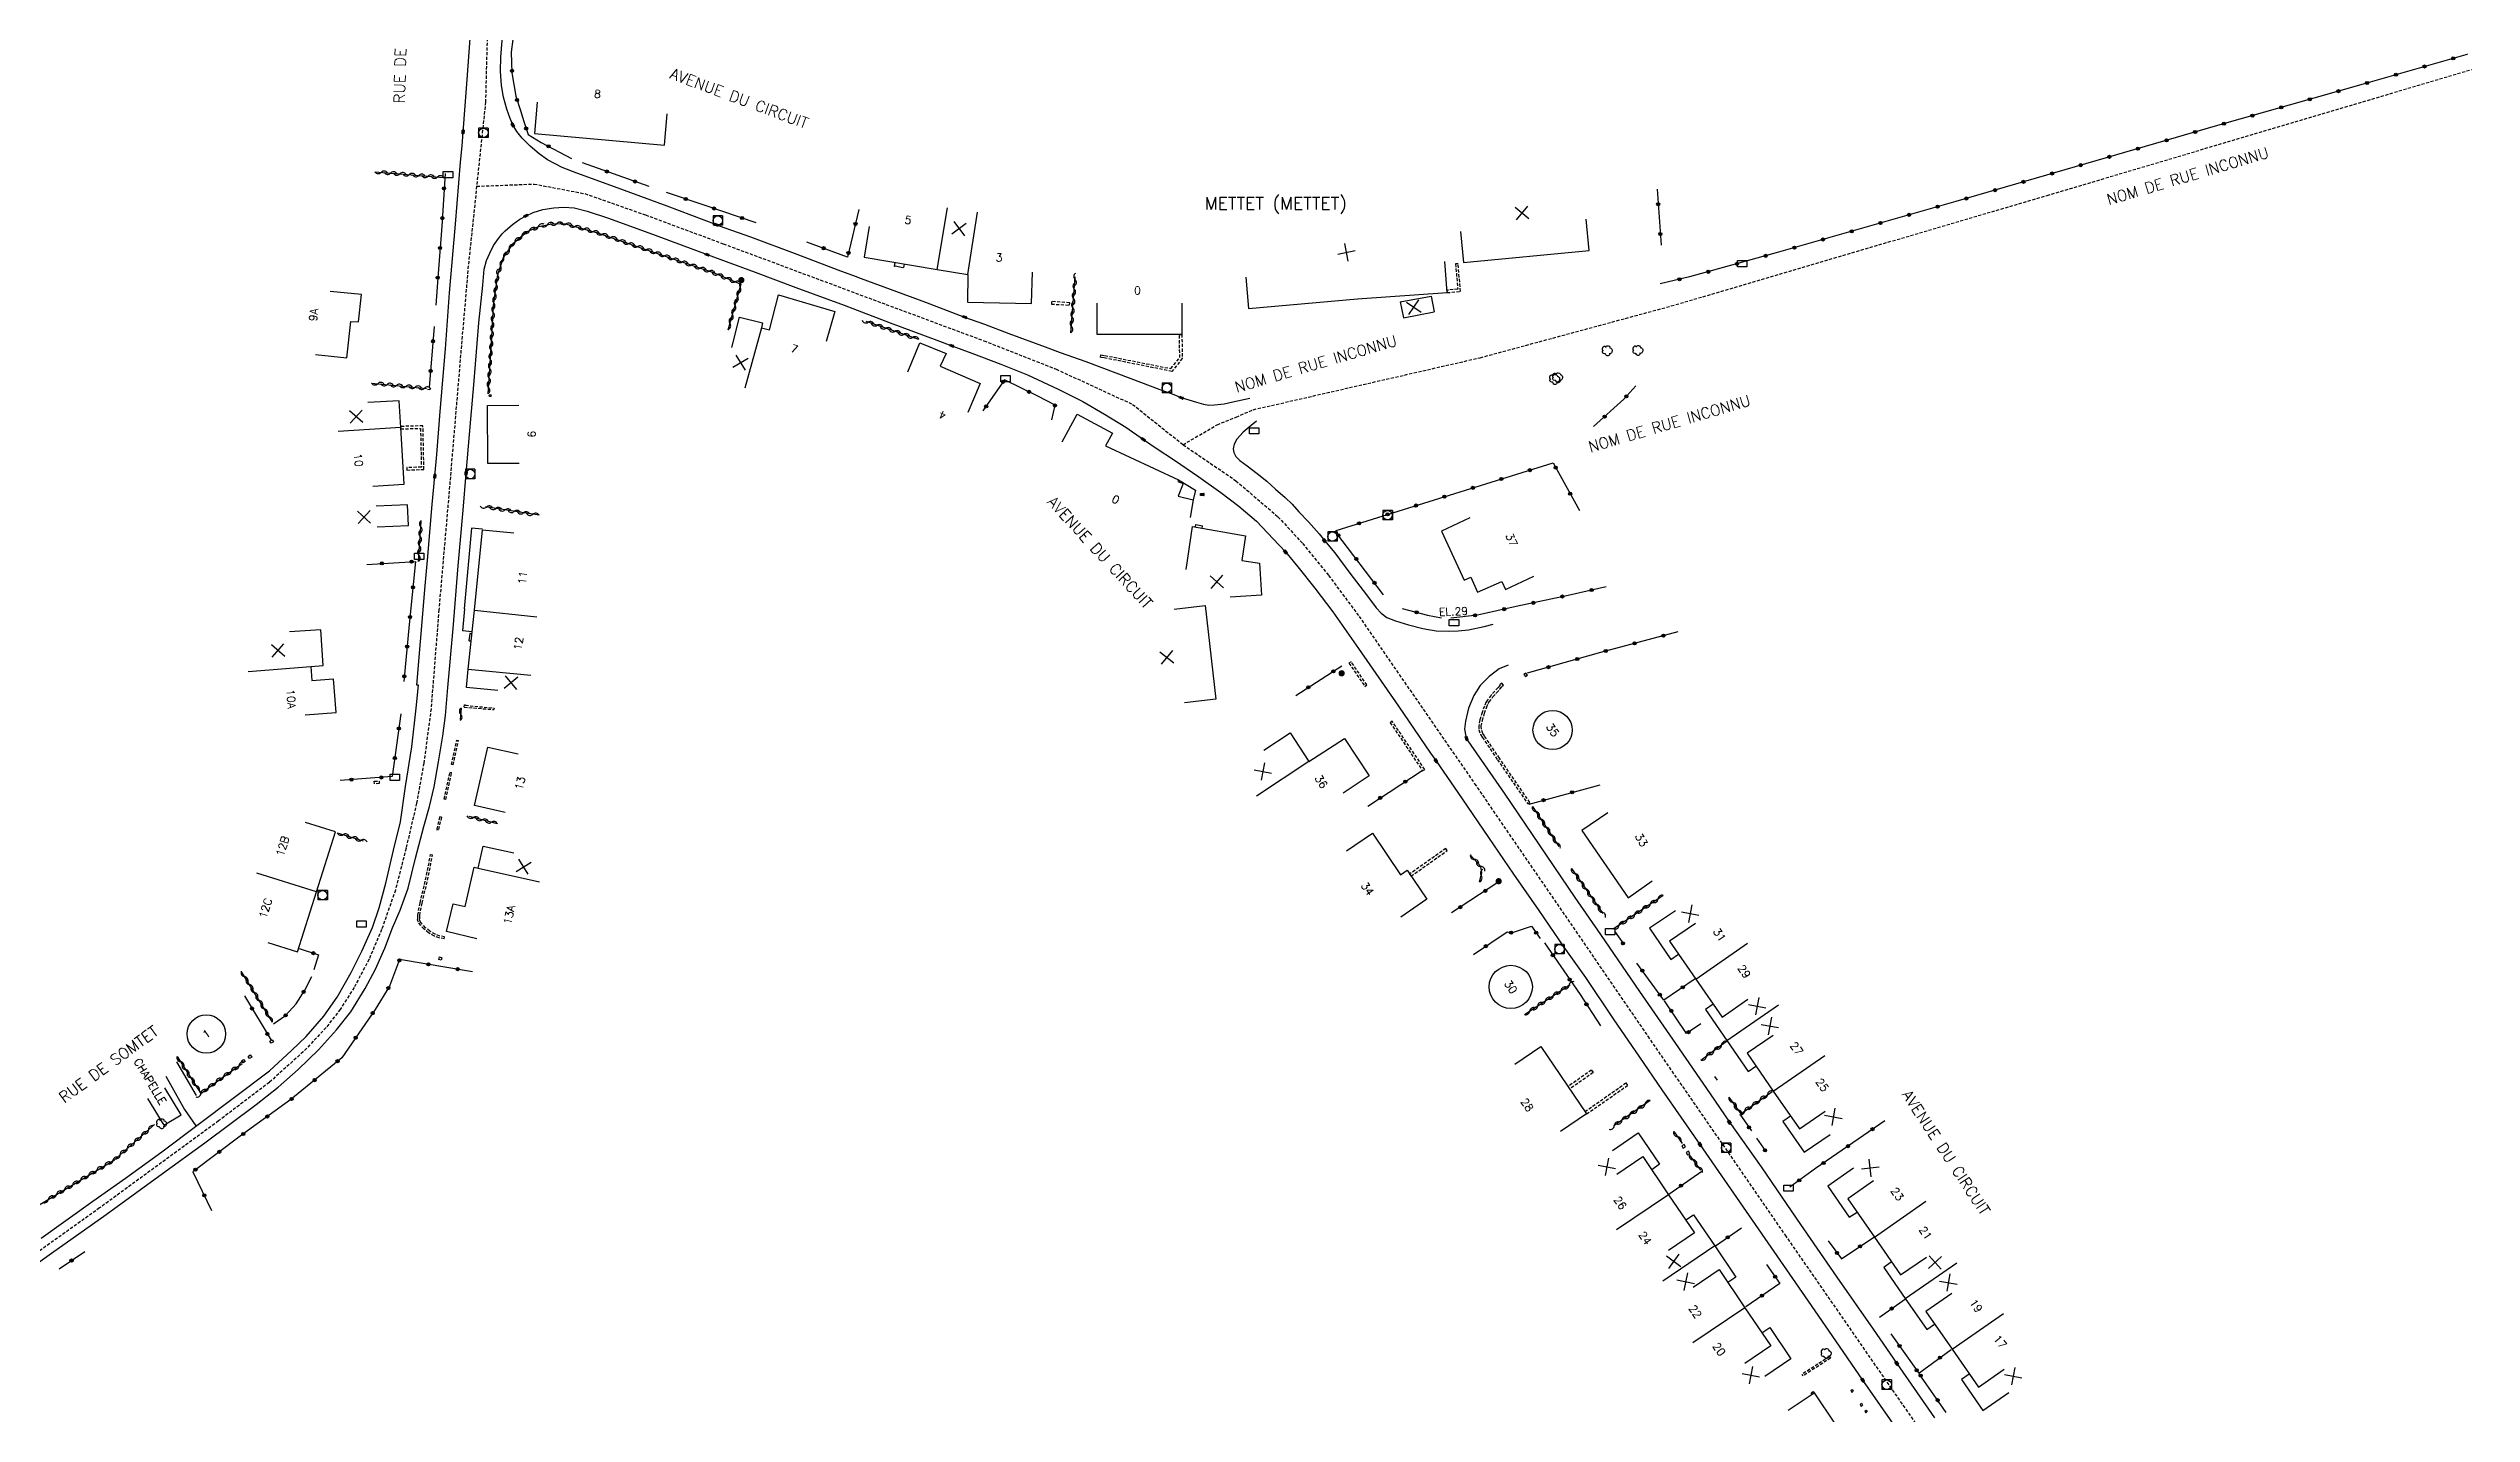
# Model space of a CAD drawing. Header units: millimetres. Extents: x 170000 to 171000, y 110000 to 111000.
# Drawn here: x 170278.9 to 170665.2, y 110570.7 to 110788.2 of the extents above; entities that cross this region are included whole.
import ezdxf
from ezdxf.enums import TextEntityAlignment as Align

# ---------------------------------------------------------------- set-up
doc = ezdxf.new("R2010")
doc.units = ezdxf.units.MM
doc.linetypes.add('DASHED', pattern=[0.75, 0.5, -0.25])
doc.layers.get('0').update_dxf_attribs({"linetype": 'CONTINUOUS'})
for name, color, linetype in [('W0001', 6, 'DASHED'), ('W0008', 7, 'CONTINUOUS'), ('W0100', 7, 'CONTINUOUS'), ('W0105', 7, 'CONTINUOUS'), ('W0112', 1, 'DASHED'), ('W0300', 7, 'CONTINUOUS'), ('W0310', 3, 'CONTINUOUS'), ('W0322', 7, 'CONTINUOUS'), ('W0400', 7, 'CONTINUOUS'), ('W0420', 7, 'CONTINUOUS'), ('W0980', 7, 'CONTINUOUS'), ('W0984', 7, 'CONTINUOUS'), ('W0989', 7, 'CONTINUOUS'), ('W0991', 7, 'CONTINUOUS'), ('W1102', 7, 'CONTINUOUS'), ('W1471', 7, 'CONTINUOUS'), ('W1473', 7, 'CONTINUOUS')]:
    doc.layers.add(name, color=color, linetype=linetype)
doc.styles.get("Standard").update_dxf_attribs({"font": 'romans.shx', "width": 0.85})

# ---------------------------------------------------------------- blocks, each defined once
blk = doc.blocks.new('t322o')
at = {"color": 0, "linetype": 'Continuous'}
for radius in [0.25, 0.15]:
    blk.add_circle((0, 0), radius, dxfattribs=at)
blk = doc.blocks.new('T1471')
at = {"color": 0, "linetype": 'Continuous', "flags": 128}
blk.add_lwpolyline([(-0.75, -0.5), (-0.75, 0.5), (0.75, 0.5), (0.75, -0.5), (-0.75, -0.5)], dxfattribs=at)
blk = doc.blocks.new('T400')
for p, q in [((-0.15, 0.3), (0.15, 0.3)), ((-0.15, -0.25), (-0.15, 0.3)), ((-0.15, 0.15), (0.15, 0.15)), ((-0.15, 0), (0.15, 0)), ((0.15, 0.3), (0.15, -0.25)), ((-0.15, -0.15), (0.15, -0.15)), ((-0.15, -0.25), (-0.15, -0.3)), ((-0.15, -0.3), (0.15, -0.3)), ((0.15, -0.3), (0.15, -0.25))]:
    blk.add_line(p, q)
blk = doc.blocks.new('t991o')
at = {"color": 0, "linetype": 'Continuous'}
for p, q in [((-1, 1), (1, -1)), ((-1, -1), (1, 1))]:
    blk.add_line(p, q, dxfattribs=at)
blk = doc.blocks.new('T420')
for p, q in [((0.75, 0.75), (-0.75, 0.75)), ((-0.75, 0.75), (-0.75, -0.75)), ((0.75, 0.75), (0.75, -0.75)), ((0.75, -0.75), (-0.75, -0.75))]:
    blk.add_line(p, q)
blk.add_ellipse((0, 0), major_axis=(-0.53, 0.53), ratio=1, start_param=3.926991, end_param=10.210176)
blk = doc.blocks.new('T300')
for p, q in [((-0.8, 0.51), (-0.86, 0.34)), ((-0.86, 0.34), (-0.86, 0.17)), ((-0.86, 0.17), (-0.74, 0.06)), ((-0.69, 0.63), (-0.8, 0.51)), ((-0.8, -0.06), (-0.74, 0.06)), ((-0.74, 0.06), (-0.69, 0.11)), ((-0.57, 0.69), (-0.69, 0.63)), ((-0.46, 0.69), (-0.57, 0.69)), ((-0.29, 0.63), (-0.46, 0.69)), ((-0.29, 0.63), (-0.17, 0.74)), ((-0.23, 0.57), (-0.29, 0.63)), ((-0.17, 0.74), (-0.06, 0.8)), ((-0.06, 0.8), (0.06, 0.8)), ((0.06, 0.8), (0.23, 0.74)), ((0.23, 0.74), (0.34, 0.63)), ((0.34, 0.63), (0.4, 0.51)), ((0.46, 0.46), (0.34, 0.46)), ((0.4, 0.51), (0.4, 0.46)), ((0.57, 0.4), (0.46, 0.46)), ((0.57, 0.4), (0.69, 0.29)), ((0.69, 0.29), (0.74, 0.17)), ((0.74, 0.06), (0.69, -0.17)), ((0.74, 0.17), (0.74, 0.06)), ((-0.8, -0.17), (-0.8, -0.06)), ((-0.8, -0.23), (-0.8, -0.17)), ((-0.74, -0.34), (-0.8, -0.23)), ((-0.69, -0.4), (-0.74, -0.34)), ((-0.51, -0.46), (-0.69, -0.4)), ((-0.4, -0.46), (-0.51, -0.46)), ((-0.4, -0.46), (-0.34, -0.46)), ((-0.34, -0.46), (-0.34, -0.4)), ((-0.34, -0.51), (-0.34, -0.46)), ((-0.29, -0.63), (-0.34, -0.51)), ((-0.17, -0.74), (-0.29, -0.63)), ((-0.06, -0.8), (-0.17, -0.74)), ((0.06, -0.8), (-0.06, -0.8)), ((0.17, -0.74), (0.06, -0.8)), ((0.23, -0.69), (0.17, -0.74)), ((0.29, -0.46), (0.23, -0.46)), ((0.29, -0.63), (0.23, -0.69)), ((0.46, -0.4), (0.29, -0.46)), ((0.34, -0.51), (0.29, -0.63)), ((0.34, -0.51), (0.34, -0.46)), ((0.57, -0.34), (0.46, -0.4)), ((0.63, -0.29), (0.57, -0.34)), ((0.69, -0.17), (0.63, -0.29))]:
    blk.add_line(p, q)
blk = doc.blocks.new('t310o')
at = {"color": 0, "linetype": 'Continuous'}
for centre, start, end in [((-0.5, 0.38), 216.8699, 323.1304), ((0.5, -0.37), 36.8699, 143.1303)]:
    blk.add_arc(centre, 0.625, start, end, dxfattribs=at)
blk = doc.blocks.new('T1473')
at = {"color": 0, "linetype": 'Continuous', "const_width": 0.5, "flags": 128}
blk.add_lwpolyline([(-0.25, 0, 1), (0.25, 0, 1)], format="xyb", close=True, dxfattribs=at)

msp = doc.modelspace()

# ---------------------------------------------------------------- linework, layer by layer
at = {"layer": 'W0001'}
for points in [[(170352.93, 110821.91), (170350.59, 110810.08), (170348.91, 110792.14), (170348.59, 110779.71), (170345.77, 110752.83), (170344.43, 110737.13), (170342.74, 110717.01), (170341.16, 110698.76), (170339.91, 110683), (170338.76, 110674.33), (170337.61, 110667.94), (170335.92, 110660.76), (170334.23, 110654.09), (170332.04, 110647.81), (170330.03, 110643.08), (170327.64, 110638.56), (170325.44, 110635.09), (170323.18, 110632.19), (170319.55, 110628.33), (170314.14, 110623.46), (170306.04, 110617.31), (170287.07, 110603.44), (170261.1, 110584.88)], [(170459.79, 110725.08), (170465.21, 110728.26), (170468.25, 110729.49), (170470.97, 110730.66), (170507.15, 110738.95), (170537.61, 110747.19), (170597.51, 110764.81), (170665.16, 110784.88)], [(170347.18, 110766.27), (170356.33, 110766.62), (170364.43, 110765.09), (170374.09, 110761.7), (170386.49, 110757.1), (170412.43, 110747.44), (170428.03, 110741.64), (170439.55, 110737.12), (170451.73, 110731.51), (170459.79, 110725.08), (170468.21, 110719.34), (170474.91, 110713.6), (170478.85, 110709.33), (170482.97, 110704.26), (170487.84, 110697.72), (170506.25, 110671.06), (170533.86, 110630.8), (170555.75, 110599.12), (170575.39, 110570.76), (170582.5, 110560.49)]]:
    msp.add_lwpolyline(points, dxfattribs=at)
at = {"layer": 'W0008'}
msp.add_line((170302.51, 110621.35), (170299.37, 110626.71), dxfattribs=at)
for points in [[(170277.76, 110598.65), (170286.02, 110604.5), (170291.19, 110608.2), (170297, 110612.37), (170302.57, 110616.58), (170308.57, 110621.11), (170314.14, 110625.28), (170317.65, 110628.54), (170319.98, 110630.79), (170322.81, 110633.99), (170324.94, 110637.01), (170327.19, 110640.97), (170328.89, 110644.35), (170330.57, 110648.16), (170331.62, 110651.27), (170332.72, 110655.18), (170333.95, 110660.44), (170335.02, 110665), (170335.85, 110670.62), (170336.87, 110676.95), (170337.53, 110683.09), (170337.9, 110686.77), (170337.67, 110686.77), (170338.23, 110693.7), (170338.99, 110702.6), (170339.34, 110706.67), (170340.11, 110715.55), (170340.52, 110720.05), (170340.82, 110723.51), (170341.37, 110730.38), (170342.21, 110740.36), (170342.86, 110749.3), (170343.79, 110760.2), (170344.61, 110770.12), (170344.87, 110772.71), (170345.02, 110774.91), (170345.66, 110783.3), (170346.33, 110792)], [(170385.85, 110759.95), (170385.41, 110760.12), (170377.55, 110763.08), (170369.17, 110766.17), (170363.17, 110768.33), (170360.81, 110769.26), (170358.46, 110770.5), (170357.15, 110771.43), (170355.71, 110772.65), (170354.43, 110773.91), (170353.6, 110774.98), (170352.95, 110776.04), (170352.54, 110777.07), (170351.98, 110778.55), (170351.48, 110780.49), (170351.13, 110782.31), (170350.96, 110784.63), (170351.02, 110786.82), (170351.42, 110791.48)], [(170269.81, 110589.37), (170279.43, 110596.26), (170288.12, 110602.39), (170297.08, 110608.91), (170303.87, 110613.8), (170312.06, 110619.94), (170315.54, 110622.71), (170318.73, 110625.51), (170321.99, 110628.64), (170324.84, 110631.85), (170327.12, 110634.71), (170329.42, 110638.4), (170331.06, 110641.51), (170332.53, 110644.82), (170333.77, 110648.07), (170334.99, 110650.92), (170336.24, 110654.41), (170337.41, 110659.18), (170338.74, 110664.23), (170339.68, 110667.41), (170340.39, 110670.54), (170341.11, 110674.53), (170341.78, 110678.71), (170342.21, 110681.9), (170342.61, 110686.38), (170343.42, 110695.8), (170344.24, 110705.79), (170345.04, 110714.63), (170345.5, 110720.51), (170346.04, 110726.69), (170346.71, 110734.64), (170347.55, 110744.5), (170348.14, 110750.5), (170348.4, 110753.06), (170348.77, 110754.44), (170349.27, 110755.59), (170349.87, 110756.83), (170350.67, 110757.92), (170351.23, 110758.66), (170351.74, 110759.15), (170352.89, 110760.15), (170354.04, 110761.01), (170355.06, 110761.56), (170356.18, 110762.11), (170357.72, 110762.56), (170359.46, 110762.84), (170361.1, 110762.92), (170362.74, 110762.83), (170364.81, 110762.31), (170368.22, 110761.18), (170375.66, 110758.47), (170383.93, 110755.38), (170391.58, 110752.57), (170398.05, 110750.13), (170405.74, 110747.31), (170413.07, 110744.5), (170420.52, 110741.76), (170422.92, 110740.85), (170426.1, 110739.67), (170430.75, 110737.93), (170434.97, 110736.22), (170439.89, 110733.92), (170443.81, 110731.95), (170447.24, 110729.92), (170450.66, 110727.85), (170453.45, 110725.92), (170455.48, 110724.52), (170458.43, 110722.62), (170462.27, 110719.96), (170465.78, 110717.48), (170468.69, 110715.31), (170471.47, 110712.88), (170474.17, 110710.08), (170476.11, 110708), (170478.08, 110705.64), (170480.8, 110702.24), (170483.67, 110698.43), (170487.76, 110692.62), (170494.1, 110683.42), (170499.23, 110675.9), (170500.08, 110674.73), (170504.26, 110668.66), (170508.45, 110662.5), (170512.46, 110656.63), (170516.48, 110650.85), (170520.46, 110645.01), (170523.93, 110640.17), (170528.35, 110633.56), (170532.53, 110627.47), (170536.08, 110622.25), (170542.16, 110613.58), (170550.48, 110601.48), (170559.42, 110588.58), (170563.17, 110583.13)], [(170385.85, 110759.95), (170390.82, 110758.21), (170398.24, 110755.43), (170404.76, 110752.93), (170407.52, 110751.96), (170408.47, 110751.57), (170418.75, 110747.81), (170424.96, 110745.43), (170428.15, 110744.29), (170432.02, 110742.8), (170437.81, 110740.68), (170440.21, 110739.8), (170444.31, 110738.34), (170451.47, 110735.63), (170456.1, 110733.9), (170458.02, 110733.18), (170459.5, 110732.58), (170461.9, 110731.88), (170463.04, 110731.53), (170463.88, 110731.37), (170464.8, 110731.42), (170466.35, 110731.61), (170467.72, 110731.89), (170470.43, 110732.51)], [(170471.51, 110728.81), (170470.65, 110728.15), (170469.38, 110727.08), (170468.34, 110725.95), (170467.93, 110725.18), (170467.78, 110724.41), (170467.85, 110723.85), (170468.2, 110723.19), (170468.83, 110722.58), (170469.98, 110721.7), (170471.59, 110720.49), (170473.11, 110719.29), (170474.54, 110718.01), (170476.04, 110716.64), (170477.17, 110715.58), (170478.24, 110714.4), (170479.77, 110712.78), (170481.48, 110710.86), (170482.31, 110709.8), (170483.95, 110707.86), (170486.38, 110704.63), (170489.03, 110701.14), (170490.58, 110699.06), (170491.38, 110698.21), (170492.28, 110697.54), (170493.67, 110696.99), (170495.72, 110696.37), (170498.01, 110695.8), (170500.14, 110695.42), (170502.11, 110695.36), (170503.64, 110695.42), (170505.26, 110695.56), (170507.78, 110696.1), (170509.2, 110696.46)], [(170511.61, 110689.97), (170510.18, 110689.34), (170508.59, 110688.12), (170507.14, 110686.7), (170506.11, 110685.11), (170505.27, 110683.11), (170504.78, 110681.02), (170504.65, 110679.75), (170504.86, 110678.64), (170504.97, 110678.28), (170505.2, 110677.88), (170510.94, 110669.56), (170516.56, 110661.29), (170522.25, 110652.92), (170526.31, 110647.04), (170532.56, 110637.93), (170538.27, 110629.67), (170543.81, 110621.65), (170546.88, 110617.1), (170551.92, 110609.99), (170557.63, 110601.65), (170564.01, 110592.44), (170569.77, 110584.13), (170573.54, 110578.68), (170579.54, 110570)], [(170297.64, 110624.43), (170300.59, 110619.11), (170302.42, 110616.52)], [(170563.17, 110583.13), (170568.11, 110576), (170575.32, 110565.62)]]:
    msp.add_lwpolyline(points, dxfattribs=at)
at = {"layer": 'W0100'}
for p, q in [((170494.41, 110747.83), (170499.33, 110748.77)), ((170499.33, 110748.77), (170499.83, 110746.26)), ((170320.73, 110689.72), (170320.9, 110687.51)), ((170320.9, 110687.51), (170324.38, 110687.79))]:
    msp.add_line(p, q, dxfattribs=at)
for points in [[(170356.84, 110779.68), (170356.39, 110774.7), (170377.11, 110772.82), (170377.56, 110777.8)], [(170409.76, 110759.87), (170408.93, 110754.94), (170420.56, 110752.99), (170425.49, 110752.23), (170425.4, 110747.8), (170435.64, 110747.56), (170435.76, 110752.56)], [(170503.98, 110759.08), (170504.46, 110754.1), (170524.53, 110756.02), (170524.05, 110761)], [(170469.77, 110751.78), (170470.21, 110746.8), (170487.59, 110748.32), (170501.87, 110749.31), (170501.52, 110754.3)], [(170321.51, 110739.43), (170326.48, 110738.9), (170327.1, 110744.73), (170328.36, 110744.65), (170328.81, 110749), (170323.84, 110749.52)], [(170387.87, 110740.56), (170389.06, 110745.42), (170392.76, 110744.51), (170392.58, 110743.73), (170393.88, 110743.37), (170395.27, 110748.96), (170404.3, 110746.31), (170402.89, 110741.52)], [(170459.59, 110747.65), (170459.58, 110742.65), (170446.11, 110742.65), (170446.11, 110747.65)], [(170494.41, 110747.83), (170494.91, 110745.32), (170499.83, 110746.26)], [(170415.93, 110736.71), (170417.84, 110741.34), (170422.04, 110739.61), (170421.07, 110737.62), (170427.46, 110734.81), (170425.45, 110730.23)], [(170330.64, 110718.49), (170335.64, 110718.8), (170335.08, 110727.83), (170334.84, 110732.05), (170329.85, 110731.78)], [(170353.97, 110722.1), (170348.97, 110722.07), (170348.91, 110731.33), (170353.91, 110731.36)], [(170440.5, 110725.56), (170442.88, 110729.96), (170448.51, 110726.91), (170447.43, 110724.88), (170459.05, 110719.47), (170458.94, 110719.23), (170459.81, 110718.91), (170459.01, 110716.87), (170461.41, 110716.28), (170460.89, 110713.49)], [(170331.3, 110711.97), (170336.3, 110712.19), (170336.15, 110715.52), (170331.15, 110715.3)], [(170350.54, 110685.9), (170345.56, 110686.39), (170345.85, 110689.32), (170346.84, 110698.71), (170348.12, 110711.51), (170353.09, 110711.01)], [(170460.26, 110705.18), (170461.27, 110712.02), (170469.71, 110710.55), (170469.15, 110706.63), (170471.98, 110706.21), (170472.29, 110701.1), (170467.3, 110700.79)], [(170505.51, 110713.41), (170500.97, 110711.31), (170504.58, 110703.5), (170505.64, 110703.96), (170506.73, 110701.6), (170510.59, 110703.28), (170511.17, 110702.03), (170515.7, 110704.15)], [(170458.36, 110698.88), (170463.33, 110699.43), (170464.99, 110684.51), (170460.02, 110683.96)], [(170320.73, 110689.72), (170322.71, 110689.88), (170322.34, 110695.58), (170317.35, 110695.25)], [(170319.82, 110682.03), (170324.8, 110682.42), (170324.38, 110687.79)], [(170351.71, 110666.47), (170346.83, 110667.57), (170348.94, 110676.9), (170353.82, 110675.8)], [(170472.65, 110676.39), (170476.83, 110679.14), (170479.85, 110674.57), (170485.5, 110678.27), (170489.45, 110672.31), (170485.28, 110669.55)], [(170313.88, 110645.76), (170318.65, 110644.26), (170321.66, 110653.81), (170324.67, 110663.37), (170319.9, 110664.87)], [(170527.48, 110666.41), (170523.36, 110663.58), (170530.71, 110652.86), (170534.54, 110655.57)], [(170347.23, 110646.32), (170342.37, 110647.5), (170343.44, 110651.92), (170345.36, 110651.51), (170346.78, 110657.75), (170347.43, 110657.61), (170348.23, 110661.12), (170353.11, 110660.02)], [(170485.84, 110660.38), (170490, 110663.16), (170494.42, 110656.55), (170495.48, 110657.27), (170498.65, 110652.64), (170494.52, 110649.81)], [(170538.25, 110650.82), (170534.11, 110648.01), (170537.51, 110643.02), (170538.77, 110643.91)], [(170541.44, 110648.8), (170537.34, 110645.94), (170541.53, 110639.93), (170545.69, 110633.87), (170549.81, 110636.7)], [(170544.27, 110635.93), (170543.04, 110635.07), (170546.44, 110630.13), (170549.86, 110625.21), (170551.08, 110626.04)], [(170553.82, 110630.93), (170549.7, 110628.1), (170553.84, 110622.07), (170558.03, 110616.03), (170562.14, 110618.89)], [(170512.66, 110626.35), (170516.8, 110629.16), (170524.09, 110618.45), (170519.95, 110615.63)], [(170294.72, 110620.9), (170297.31, 110616.62), (170300.06, 110618.29), (170297.47, 110622.57)], [(170528.21, 110612.6), (170532.35, 110615.41), (170535.71, 110610.43), (170534.48, 110609.54)], [(170556.61, 110618.09), (170555.38, 110617.23), (170558.8, 110612.31), (170562.91, 110615.16)], [(170528.92, 110608.83), (170533.06, 110611.63), (170537.18, 110605.54), (170541.3, 110599.47), (170537.17, 110596.66)], [(170566.67, 110609.76), (170562.55, 110606.93), (170565.98, 110601.95), (170567.22, 110602.79)], [(170569.86, 110607.74), (170565.76, 110604.88), (170569.99, 110598.8), (170574.16, 110592.76), (170578.27, 110595.6)], [(170539.9, 110601.53), (170541.14, 110602.36), (170544.52, 110597.41), (170547.88, 110592.43), (170546.63, 110591.57)], [(170541.09, 110590.84), (170545.24, 110593.64), (170549.35, 110587.55), (170553.47, 110581.48), (170549.33, 110578.67)], [(170572.71, 110594.84), (170571.49, 110593.97), (170574.89, 110589.03), (170578.33, 110584.08), (170579.56, 110584.94)], [(170582.3, 110589.81), (170578.18, 110586.96), (170582.35, 110580.95), (170586.55, 110574.88), (170590.66, 110577.73)], [(170552.06, 110583.53), (170553.33, 110584.37), (170556.67, 110579.39), (170552.52, 110576.6)], [(170585.07, 110576.97), (170583.85, 110576.12), (170587.28, 110571.17), (170591.39, 110574.02)], [(170556.22, 110571.21), (170560.38, 110574), (170563.73, 110569), (170562.49, 110568.21)]]:
    msp.add_lwpolyline(points, dxfattribs=at)
at = {"layer": 'W0105'}
for p, q in [((170413.84, 110754.12), (170413.75, 110753.54)), ((170415.31, 110753.87), (170415.22, 110753.34)), ((170348.13, 110711.62), (170346.37, 110711.8)), ((170461.75, 110711.94), (170461.83, 110712.38)), ((170461.83, 110712.38), (170462.88, 110712.15)), ((170462.81, 110711.75), (170462.88, 110712.15)), ((170346.48, 110695.25), (170344.9, 110695.42)), ((170346.32, 110693.76), (170346.01, 110693.79)), ((170346.44, 110694.96), (170346.14, 110694.99))]:
    msp.add_line(p, q, dxfattribs=at)
for points in [[(170415.22, 110753.34), (170415.18, 110753.3), (170415.14, 110753.26), (170413.89, 110753.51), (170413.81, 110753.5), (170413.75, 110753.54)], [(170459.06, 110719.48), (170461.76, 110717.81), (170461.4, 110716.28)], [(170346.37, 110711.8), (170345.17, 110698.93), (170345.24, 110698.92), (170344.9, 110695.42)], [(170346.14, 110694.99), (170346.1, 110695.01), (170346.08, 110694.95), (170345.95, 110693.86), (170345.98, 110693.84), (170346.01, 110693.79)]]:
    msp.add_lwpolyline(points, dxfattribs=at)
at = {"layer": 'W0112'}
for p, q in [((170504.01, 110749.51), (170503.61, 110753.93)), ((170501.87, 110749.31), (170504.01, 110749.51)), ((170438.8, 110747.49), (170441.69, 110747.32)), ((170441.69, 110747.32), (170441.71, 110747.71)), ((170447.23, 110738.91), (170446.64, 110738.99)), ((170349.48, 110733.03), (170349.2, 110732.99)), ((170349.48, 110732.78), (170349.48, 110733.03)), ((170338.62, 110728.09), (170335.05, 110727.99)), ((170486.56, 110690.49), (170486.23, 110690.26)), ((170489.1, 110686.79), (170486.56, 110690.49)), ((170514.43, 110688.67), (170514.11, 110688.45)), ((170514.11, 110688.45), (170514.34, 110688.12)), ((170345.2, 110683.24), (170349.92, 110682.88)), ((170493.13, 110681), (170492.8, 110680.78)), ((170498.3, 110673.34), (170493.13, 110681)), ((170343.45, 110674.04), (170344.3, 110677.93)), ((170344.02, 110677.98), (170344.3, 110677.93)), ((170342.27, 110668.54), (170343.21, 110672.79)), ((170343.21, 110672.79), (170342.92, 110672.86)), ((170509.9, 110674.88), (170514.74, 110667.84)), ((170330.89, 110671.04), (170330.86, 110671.44)), ((170331.64, 110671.08), (170330.89, 110671.04)), ((170341.57, 110665.7), (170341.07, 110663.71)), ((170341.57, 110665.7), (170341.3, 110665.75)), ((170501.67, 110660.74), (170495.9, 110656.65)), ((170495.9, 110656.65), (170496.13, 110656.33)), ((170342.01, 110646.34), (170342.05, 110646.66)), ((170341.13, 110643.02), (170341.25, 110643.44)), ((170341.25, 110643.44), (170341.64, 110643.33)), ((170314.45, 110629.69), (170314.22, 110630.02)), ((170314.78, 110629.91), (170314.45, 110629.69)), ((170309.97, 110626.55), (170309.72, 110626.87)), ((170310.26, 110626.78), (170309.97, 110626.55)), ((170310.99, 110627.25), (170310.75, 110627.57)), ((170311.32, 110627.49), (170310.99, 110627.25)), ((170524.89, 110625.41), (170521.14, 110622.79)), ((170524.11, 110618.42), (170530.64, 110622.98)), ((170539.64, 110613.54), (170539.3, 110613.32)), ((170539.86, 110613.2), (170539.64, 110613.54)), ((170540.33, 110612.49), (170539.99, 110612.28)), ((170540.55, 110612.14), (170540.33, 110612.49)), ((170562.83, 110579.76), (170558.41, 110576.91)), ((170558.41, 110576.91), (170558.58, 110576.67)), ((170560.37, 110574), (170560.06, 110573.75)), ((170560.2, 110574.22), (170560.37, 110574)), ((170566.21, 110574.35), (170566.38, 110574.06)), ((170566.38, 110574.06), (170566.61, 110574.23)), ((170567.71, 110572.1), (170567.88, 110571.81)), ((170567.88, 110571.81), (170568.11, 110572.04)), ((170568.45, 110571.07), (170568.61, 110570.82)), ((170568.61, 110570.82), (170568.85, 110570.99))]:
    msp.add_line(p, q, dxfattribs=at)
for points in [[(170503.61, 110753.93), (170503.21, 110753.89), (170503.57, 110749.87)], [(170503.57, 110749.87), (170501.83, 110749.71), (170501.87, 110749.31)], [(170441.71, 110747.71), (170438.83, 110747.89), (170438.8, 110747.49)], [(170459.59, 110742.65), (170459.66, 110738.84), (170457.99, 110736.77), (170447.23, 110738.91)], [(170459.26, 110738.98), (170459.19, 110742.64), (170459.59, 110742.65)], [(170446.64, 110738.99), (170446.69, 110739.38), (170447.3, 110739.3), (170457.83, 110737.21), (170459.26, 110738.98)], [(170339.71, 110734.07), (170339.7, 110733.8), (170339.37, 110733.86)], [(170349.48, 110732.78), (170349.21, 110732.75), (170349.2, 110732.99)], [(170335.05, 110727.99), (170335.07, 110727.6), (170338.23, 110727.68), (170338.37, 110721.52)], [(170336.06, 110721.03), (170338.78, 110721.14), (170338.62, 110728.09)], [(170338.37, 110721.52), (170336.04, 110721.43), (170336.06, 110721.03)], [(170486.23, 110690.26), (170488.77, 110686.56), (170489.1, 110686.79)], [(170514.34, 110688.12), (170514.66, 110688.34), (170514.43, 110688.67)], [(170510.6, 110687.07), (170510.28, 110686.81), (170510.27, 110686.71), (170509.99, 110686.36), (170509.46, 110685.82), (170508.87, 110685.14), (170508.26, 110684.32), (170508.05, 110684.01), (170507.81, 110683.42), (170507.45, 110682.41), (170507.1, 110681.21), (170506.91, 110680.25), (170506.94, 110679.65), (170507.19, 110678.91), (170507.48, 110678.45), (170509.9, 110674.88)], [(170514.74, 110667.84), (170515.07, 110668.06), (170510.23, 110675.11), (170507.82, 110678.67), (170507.56, 110679.08), (170507.34, 110679.72), (170507.31, 110680.22), (170507.49, 110681.12), (170507.83, 110682.29), (170508.18, 110683.28), (170508.4, 110683.82), (170508.58, 110684.09), (170509.18, 110684.89), (170509.76, 110685.55), (170510.29, 110686.1), (170510.67, 110686.57), (170510.67, 110686.61)], [(170510.67, 110686.61), (170510.85, 110686.76), (170510.6, 110687.07)], [(170345.2, 110683.24), (170345.23, 110683.62), (170345.41, 110683.6), (170345.4, 110683.55), (170349.97, 110683.1), (170349.92, 110682.88)], [(170492.8, 110680.78), (170497.97, 110673.11), (170498.3, 110673.34)], [(170343.45, 110674.04), (170343.17, 110674.1), (170344.02, 110677.98)], [(170342.27, 110668.54), (170341.98, 110668.61), (170342.92, 110672.86)], [(170330.86, 110671.44), (170331.62, 110671.48), (170331.64, 110671.08)], [(170341.3, 110665.75), (170340.8, 110663.77), (170341.07, 110663.71)], [(170496.13, 110656.33), (170501.9, 110660.41), (170501.67, 110660.74)], [(170342.01, 110646.34), (170341.21, 110646.47), (170340.44, 110646.78), (170339.53, 110647.27), (170338.81, 110647.88), (170338.23, 110648.49), (170337.89, 110648.97), (170337.77, 110649.3), (170337.78, 110649.6), (170337.79, 110650.1), (170338.18, 110652.09), (170339.21, 110656.5), (170339.84, 110659.77), (170340.16, 110659.74)], [(170342.05, 110646.66), (170341.3, 110646.78), (170340.57, 110647.07), (170339.71, 110647.53), (170339.03, 110648.11), (170338.47, 110648.69), (170338.17, 110649.11), (170338.09, 110649.35), (170338.1, 110649.6), (170338.1, 110650.07), (170338.49, 110652.02), (170339.52, 110656.43), (170340.16, 110659.74)], [(170341.64, 110643.33), (170341.52, 110642.91), (170341.13, 110643.02)], [(170314.22, 110630.02), (170314.56, 110630.24), (170314.78, 110629.91)], [(170309.72, 110626.87), (170310.02, 110627.1), (170310.26, 110626.78)], [(170310.75, 110627.57), (170311.08, 110627.82), (170311.32, 110627.49)], [(170524.89, 110625.41), (170525.15, 110625.01), (170521.39, 110622.39)], [(170523.84, 110618.8), (170530.37, 110623.36), (170530.64, 110622.98)], [(170539.3, 110613.32), (170539.52, 110612.98), (170539.86, 110613.2)], [(170539.99, 110612.28), (170540.21, 110611.93), (170540.55, 110612.14)], [(170562.83, 110579.76), (170563, 110579.52), (170558.58, 110576.67)], [(170560.06, 110573.75), (170559.89, 110573.97), (170560.2, 110574.22)], [(170566.21, 110574.35), (170566.44, 110574.52), (170566.61, 110574.23)], [(170567.71, 110572.1), (170567.94, 110572.33), (170568.11, 110572.04)], [(170568.45, 110571.07), (170568.68, 110571.23), (170568.85, 110570.99)]]:
    msp.add_lwpolyline(points, dxfattribs=at)
at = {"layer": 'W0310'}
for p, q in [((170330.96, 110768.57), (170341.89, 110767.66)), ((170441.91, 110742.91), (170442.6, 110751.81)), ((170417.64, 110741.87), (170409.29, 110744.69)), ((170330.41, 110734.9), (170339.21, 110734.05)), ((170357.13, 110713.83), (170348.61, 110715.17)), ((170337.91, 110706.48), (170338.34, 110712.84)), ((170344.7, 110683.11), (170344.56, 110681.28)), ((170350.49, 110664.67), (170345.99, 110665.83)), ((170515.46, 110667.43), (170519.68, 110661.07)), ((170324.97, 110663.24), (170329.07, 110661.94)), ((170521.68, 110657.54), (170526.68, 110650.36)), ((170536.33, 110653.26), (170528.5, 110647.98)), ((170314.62, 110633.05), (170309.76, 110641.03)), ((170514.21, 110634.25), (170521.51, 110639.06)), ((170546.41, 110629.99), (170542.29, 110626.92)), ((170544.5, 110624.42), (170544.92, 110623.83)), ((170534.25, 110620.56), (170528.47, 110616.54)), ((170537.99, 110615.64), (170539.36, 110613.69)), ((170540.48, 110611.92), (170542.27, 110609.49))]:
    msp.add_line(p, q, dxfattribs=at)
for points in [[(170349.01, 110733.19), (170349.54, 110741.33), (170349.87, 110747.24), (170350.55, 110752.18), (170351.48, 110754.92), (170353.06, 110757.18), (170355.23, 110759.05), (170357.11, 110759.86), (170359.41, 110760.32), (170361.32, 110760.3), (170366.43, 110758.87), (170378.47, 110754.71), (170384.77, 110752.55), (170389.31, 110750.65), (170387.23, 110743.32)], [(170507.05, 110655.42), (170507.42, 110656.83), (170507.24, 110657.85), (170505.56, 110659.74)], [(170299.44, 110627.58), (170303.21, 110621.71), (170306.34, 110624.02), (170309.81, 110626.46)], [(170546.79, 110621.09), (170548.67, 110618.45), (170553.68, 110622.02)], [(170264.42, 110595.04), (170275.32, 110602.65), (170289.43, 110611.13), (170295.84, 110616.74)]]:
    msp.add_lwpolyline(points, dxfattribs=at)
at = {"layer": 'W0322'}
for p, q in [((170374.66, 110766.23), (170364.05, 110770)), ((170535.36, 110765.78), (170535.97, 110756.9)), ((170340.41, 110743.93), (170339.62, 110734.19)), ((170477.75, 110685.11), (170485.11, 110689.84)), ((170489.23, 110667.5), (170497.92, 110673.16)), ((170514.93, 110667.82), (170526.28, 110670.89)), ((170509.95, 110655.3), (170502.59, 110650.46)), ((170528.54, 110647.57), (170530.09, 110645.37)), ((170310.16, 110637.27), (170314.42, 110630.16)), ((170548.63, 110618.24), (170550.37, 110615.76)), ((170551.19, 110614.57), (170552.65, 110612.46)), ((170537.2, 110605.63), (170542.45, 110609.29)), ((170544.64, 110597.43), (170548.79, 110600.27)), ((170280.65, 110593.73), (170284.71, 110596.49)), ((170570.79, 110586.04), (170574.92, 110588.94)), ((170581.41, 110570.86), (170577.14, 110577.03))]:
    msp.add_line(p, q, dxfattribs=at)
for points in [[(170360.85, 110798), (170353.98, 110799.02), (170352.94, 110789.66), (170352.67, 110787.62), (170352.81, 110784.34), (170353.42, 110780.61), (170354.15, 110778.33), (170354.71, 110776.57), (170355.39, 110774.54), (170357.49, 110773.25), (170362.28, 110770.68)], [(170664.5, 110787.33), (170664.23, 110787.23), (170647.87, 110782.54), (170624.31, 110775.84), (170582.96, 110763.84), (170554.67, 110755.74), (170540.53, 110751.81), (170535.84, 110750.73)], [(170342.14, 110768.29), (170341.62, 110759.91), (170341.02, 110752.37), (170340.67, 110747.31)], [(170391.76, 110760.43), (170383.45, 110763.25), (170377.45, 110765.26)], [(170408.12, 110762.57), (170406.3, 110754.98), (170399.82, 110757.37)], [(170438.84, 110729.02), (170439.39, 110731.4), (170436.65, 110732.81), (170431.32, 110735.43), (170427.89, 110730.48)], [(170525.22, 110727.96), (170530.05, 110732.34), (170531.95, 110734.48)], [(170491.73, 110701.18), (170484.15, 110711.14), (170484.18, 110711.42), (170518.76, 110722.18), (170522.99, 110714.57)], [(170329.7, 110706.01), (170337.41, 110706.49), (170336.45, 110696.43), (170335.55, 110687.33)], [(170527.2, 110702.44), (170521.15, 110701.07), (170512.89, 110699.3), (170506.71, 110697.94), (170502.44, 110697.44)], [(170494.69, 110698.98), (170498.73, 110697.9), (170500.96, 110697.49)], [(170538.64, 110695.27), (170526.33, 110691.99), (170514.64, 110688.65)], [(170335.09, 110682.21), (170333.73, 110672.18), (170325.44, 110671.57)], [(170506.09, 110643.82), (170511.43, 110647.47), (170512.12, 110647.28), (170515.34, 110648.37), (170516.68, 110646.38)], [(170517.37, 110645.69), (170523.06, 110637.45), (170526.33, 110632.48)], [(170346.51, 110641.1), (170334.9, 110643.02), (170333.28, 110638.8), (170331.02, 110635.08), (170325.68, 110627.38), (170317.57, 110620.71), (170309.71, 110615.04), (170301.92, 110609.21), (170304.93, 110603.04)], [(170318.9, 110644.77), (170321.95, 110643.79), (170321.23, 110641.37)], [(170541.42, 110639.94), (170536.4, 110636.55), (170532.13, 110642.48)], [(170314.78, 110632.79), (170316.73, 110634.14), (170318.43, 110635.99), (170319.79, 110638.16), (170320.89, 110640.33)], [(170542.3, 110632.81), (170540.03, 110631.23), (170536.52, 110636.45)], [(170571.63, 110617.35), (170560.59, 110609.73), (170556.48, 110606.74)], [(170562.63, 110598.2), (170564.71, 110595.33), (170569.9, 110598.81)], [(170552.8, 110594.43), (170554.91, 110591.41), (170549.5, 110587.71)], [(170572.61, 110583.39), (170577.06, 110577.11), (170582.23, 110580.88)]]:
    msp.add_lwpolyline(points, dxfattribs=at)
at = {"layer": 'W1102'}
for p, q in [((170420.56, 110752.99), (170422.21, 110762.85)), ((170425.49, 110752.23), (170427.01, 110762.12)), ((170392.58, 110743.73), (170389.92, 110734.09)), ((170335.08, 110727.83), (170325.1, 110727.21)), ((170346.84, 110698.71), (170356.79, 110697.66)), ((170310.76, 110688.94), (170320.73, 110689.72)), ((170345.85, 110689.32), (170355.8, 110688.35)), ((170479.85, 110674.57), (170471.5, 110669.06)), ((170321.66, 110653.81), (170312.12, 110656.81)), ((170347.43, 110657.61), (170357.18, 110655.39)), ((170541.53, 110639.93), (170549.73, 110645.64)), ((170546.44, 110630.13), (170554.67, 110635.82)), ((170553.84, 110622.07), (170562.08, 110627.72)), ((170537.18, 110605.54), (170528.89, 110599.94)), ((170569.99, 110598.8), (170578.2, 110604.52)), ((170544.52, 110597.41), (170536.27, 110591.76)), ((170574.89, 110589.03), (170583.13, 110594.7)), ((170549.35, 110587.55), (170541.06, 110581.95)), ((170582.35, 110580.95), (170590.57, 110586.64))]:
    msp.add_line(p, q, dxfattribs=at)
for centre, radius in [((170518.69, 110679.61), 3.13), ((170512.02, 110638.67), 3.44), ((170304.09, 110631.17), 3.07)]:
    msp.add_circle(centre, radius, dxfattribs=at)

# ---------------------------------------------------------------- block references
at = {"layer": 'W0300'}
for p in [(170527.46, 110740.02), (170532.32, 110740.07), (170519.07, 110735.49), (170519.53, 110735.75), (170296.99, 110616.83), (170562.33, 110580.24)]:
    msp.add_blockref('T300', p, dxfattribs=at)
at = {"layer": 'W0310'}
for p, rotation in [((170331.96, 110768.48), 355.2392608680703), ((170333.45, 110768.36), 355.2392608680703), ((170334.95, 110768.23), 355.2392608680703), ((170336.44, 110768.11), 355.2392608680703), ((170337.94, 110767.99), 355.2392608680703), ((170339.43, 110767.86), 355.2392608680703), ((170340.93, 110767.74), 355.2392608680703), ((170353.28, 110757.37), 40.72252018691369), ((170354.41, 110758.35), 40.72252018691369), ((170355.62, 110759.22), 23.27230054711291), ((170357, 110759.81), 23.27230054711291), ((170358.46, 110760.13), 11.32421713578186), ((170359.94, 110760.31), 359.2796081947813), ((170361.44, 110760.26), 344.393897535624), ((170362.88, 110759.86), 344.393897535624), ((170364.33, 110759.46), 344.393897535624), ((170365.77, 110759.05), 344.393897535624), ((170367.2, 110758.6), 340.9617042200343), ((170368.62, 110758.11), 340.9617042200343), ((170370.04, 110757.62), 340.9617042200343), ((170371.45, 110757.13), 340.9617042200343), ((170372.87, 110756.65), 340.9617042200343), ((170351.01, 110753.54), 71.11340774773686), ((170351.51, 110754.96), 55.13912475757616), ((170352.37, 110756.19), 55.13912475757616), ((170374.29, 110756.16), 340.9617042200343), ((170375.71, 110755.67), 340.9617042200343), ((170377.13, 110755.18), 340.9617042200343), ((170378.54, 110754.69), 341.007096865554), ((170379.96, 110754.2), 341.007096865554), ((170381.38, 110753.71), 341.007096865554), ((170382.8, 110753.22), 341.007096865554), ((170350.13, 110749.15), 82.15251046142781), ((170350.33, 110750.63), 82.15251046142781), ((170350.54, 110752.12), 82.15251046142781), ((170384.22, 110752.74), 341.007096865554), ((170385.61, 110752.19), 337.3157735256411), ((170387, 110751.61), 337.3157735256411), ((170388.38, 110751.04), 337.3157735256411), ((170388.77, 110748.73), 254.1414240934225), ((170389.18, 110750.17), 254.1414240934225), ((170442.45, 110749.89), 85.59231139873741), ((170442.57, 110751.39), 85.59231139873741), ((170349.72, 110744.67), 86.80736818968698), ((170349.81, 110746.17), 86.80736818968698), ((170349.92, 110747.66), 82.15251046142781), ((170387.95, 110745.85), 254.1414240934225), ((170388.36, 110747.29), 254.1414240934225), ((170442.11, 110745.4), 85.59231139873741), ((170442.22, 110746.9), 85.59231139873741), ((170442.34, 110748.4), 85.59231139873741), ((170349.55, 110741.68), 86.80736818968698), ((170349.64, 110743.17), 86.80736818968698), ((170387.54, 110744.4), 254.1414240934225), ((170409.59, 110744.59), 161.3430701324407), ((170411.01, 110744.11), 161.3430701324407), ((170412.43, 110743.63), 161.3430701324407), ((170413.85, 110743.15), 161.3430701324407), ((170415.27, 110742.67), 161.3430701324407), ((170416.7, 110742.19), 161.3430701324407), ((170441.99, 110743.91), 85.59231139873741), ((170349.27, 110737.18), 86.27251555306523), ((170349.36, 110738.68), 86.27251555306523), ((170349.46, 110740.18), 86.27251555306523), ((170331.41, 110734.8), 354.4926855245976), ((170332.9, 110734.66), 354.4926855245976), ((170334.39, 110734.52), 354.4926855245976), ((170335.89, 110734.37), 354.4926855245976), ((170337.38, 110734.23), 354.4926855245976), ((170338.87, 110734.08), 354.4926855245976), ((170349.07, 110734.19), 86.27251555306523), ((170349.17, 110735.69), 86.27251555306523), ((170348.74, 110715.15), 171.0604823792005), ((170350.22, 110714.92), 171.0604823792005), ((170351.7, 110714.69), 171.0604823792005), ((170353.18, 110714.45), 171.0604823792005), ((170338.18, 110710.47), 86.1650184954444), ((170338.28, 110711.97), 86.1650184954444), ((170354.66, 110714.22), 171.0604823792005), ((170356.14, 110713.99), 171.0604823792005), ((170337.98, 110707.48), 86.1650184954444), ((170338.08, 110708.98), 86.1650184954444), ((170344.63, 110682.12), 265.5725031994601), ((170346.61, 110665.67), 165.4844461900702), ((170348.07, 110665.3), 165.4844461900702), ((170349.52, 110664.92), 165.4844461900702), ((170516.02, 110666.6), 303.5402207143748), ((170516.85, 110665.35), 303.5402207143748), ((170517.67, 110664.1), 303.5402207143748), ((170325.92, 110662.94), 342.3272826122948), ((170327.35, 110662.48), 342.3272826122948), ((170328.78, 110662.03), 342.3272826122948), ((170518.5, 110662.85), 303.5402207143748), ((170519.33, 110661.6), 303.5402207143748), ((170506.24, 110658.98), 131.565849871962), ((170507.23, 110657.85), 131.565849871962), ((170507.31, 110656.39), 75.40892722223902), ((170522.25, 110656.72), 304.8209848098837), ((170523.11, 110655.49), 304.8209848098837), ((170523.97, 110654.26), 304.8209848098837), ((170524.82, 110653.03), 304.8209848098837), ((170535.5, 110652.7), 213.9914641341994), ((170525.68, 110651.8), 304.8209848098837), ((170526.54, 110650.57), 304.8209848098837), ((170529.28, 110648.5), 213.9914641341994), ((170530.52, 110649.34), 213.9914641341994), ((170531.77, 110650.18), 213.9914641341994), ((170533.01, 110651.02), 213.9914641341994), ((170534.25, 110651.86), 213.9914641341994), ((170310.19, 110640.31), 121.3444083319528), ((170310.98, 110639.03), 121.3444083319528), ((170311.76, 110637.75), 121.3444083319528), ((170312.54, 110636.47), 121.3444083319528), ((170518.8, 110637.27), 33.35921921557673), ((170520.05, 110638.1), 33.35921921557673), ((170521.31, 110638.92), 33.35921921557673), ((170313.32, 110635.18), 121.3444083319528), ((170314.1, 110633.9), 121.3444083319528), ((170515.04, 110634.8), 33.35921921557673), ((170516.29, 110635.62), 33.35921921557673), ((170517.55, 110636.45), 33.35921921557673), ((170545.61, 110629.39), 216.5869239640869), ((170299.98, 110626.74), 302.745213432646), ((170300.79, 110625.47), 302.745213432646), ((170308.08, 110625.25), 35.13577698704958), ((170309.31, 110626.11), 35.13577698704958), ((170543.2, 110627.6), 216.5869239640869), ((170544.41, 110628.49), 216.5869239640869), ((170301.6, 110624.21), 302.745213432646), ((170302.41, 110622.95), 302.745213432646), ((170303.23, 110621.72), 36.49898330907475), ((170304.43, 110622.61), 36.49898330907475), ((170305.64, 110623.5), 36.49898330907475), ((170306.85, 110624.38), 35.13577698704958), ((170552.95, 110621.51), 35.47282460968572), ((170529.73, 110617.42), 214.8800443386752), ((170530.97, 110618.28), 214.8800443386752), ((170532.2, 110619.13), 214.8800443386752), ((170533.43, 110619.99), 214.8800443386752), ((170547.37, 110620.28), 305.4699400709628), ((170548.24, 110619.06), 305.4699400709628), ((170549.29, 110618.89), 35.47282460968572), ((170550.51, 110619.76), 35.47282460968572), ((170551.73, 110620.63), 35.47282460968572), ((170292.63, 110613.93), 41.15430050751392), ((170293.76, 110614.91), 41.15430050751392), ((170294.89, 110615.9), 41.15430050751392), ((170528.51, 110616.56), 214.8800443386752), ((170538.56, 110614.82), 305.0154951406125), ((170287.93, 110610.23), 30.99642674411768), ((170289.21, 110611), 30.99642674411768), ((170290.37, 110611.95), 41.15430050751392), ((170291.5, 110612.94), 41.15430050751392), ((170541.08, 110611.12), 306.3530373495083), ((170541.96, 110609.91), 306.3530373495083), ((170281.5, 110606.37), 30.99642674411768), ((170282.79, 110607.14), 30.99642674411768), ((170284.07, 110607.91), 30.99642674411768), ((170285.36, 110608.68), 30.99642674411768), ((170286.64, 110609.46), 30.99642674411768), ((170278.93, 110604.82), 30.99642674411768), ((170280.21, 110605.59), 30.99642674411768)]:
    msp.add_blockref('t310o', p, dxfattribs=dict(at, rotation=rotation))
at = {"layer": 'W0322'}
for p, rotation in [((170352.8, 110784.67), 272.4265188133982), ((170653.09, 110784.04), 195.9898137250248), ((170657.66, 110785.35), 195.9898137250248), ((170662.23, 110786.65), 195.9898137250248), ((170639.39, 110780.13), 195.8663453511937), ((170643.96, 110781.43), 195.8663453511937), ((170648.53, 110782.73), 195.9898137250248), ((170353.62, 110780), 287.8677124844663), ((170625.68, 110776.23), 195.8663453511937), ((170630.25, 110777.53), 195.8663453511937), ((170634.82, 110778.83), 195.8663453511937), ((170355.08, 110775.48), 288.4179902453106), ((170358.63, 110772.64), 331.7277230195664), ((170616.56, 110773.59), 196.1841974815542), ((170621.12, 110774.92), 196.1841974815542), ((170367.94, 110768.62), 160.3950820871603), ((170602.87, 110769.62), 196.1841974815542), ((170607.43, 110770.95), 196.1841974815542), ((170611.99, 110772.27), 196.1841974815542), ((170341.99, 110765.92), 266.4069895268734), ((170372.42, 110767.02), 160.3950820871603), ((170589.19, 110765.65), 196.1841974815542), ((170593.75, 110766.97), 196.1841974815542), ((170598.31, 110768.3), 196.1841974815542), ((170341.7, 110761.18), 266.4069895268734), ((170380.51, 110764.24), 161.504894473806), ((170385.01, 110762.72), 161.2676424449732), ((170389.51, 110761.2), 161.2676424449732), ((170535.52, 110763.41), 273.9237547919401), ((170575.49, 110761.71), 195.9735053117534), ((170580.06, 110763.01), 195.9735053117534), ((170584.62, 110764.32), 196.1841974815542), ((170407.57, 110760.26), 256.5496475038473), ((170535.85, 110758.67), 273.9237547919401), ((170561.79, 110757.78), 195.9735053117534), ((170566.36, 110759.09), 195.9735053117534), ((170570.93, 110760.4), 195.9735053117534), ((170341.34, 110756.44), 265.4352169467363), ((170402.48, 110756.39), 159.798041402049), ((170406.46, 110755.64), 256.5496475038473), ((170548.08, 110753.91), 195.5495895979875), ((170552.66, 110755.18), 195.5495895979875), ((170557.23, 110756.48), 195.9735053117534), ((170340.97, 110751.7), 266.052978101747), ((170538.91, 110751.44), 192.9535211602186), ((170543.5, 110752.64), 195.5495895979875), ((170340.22, 110741.57), 265.4087172052447), ((170339.84, 110736.83), 265.4087172052447), ((170431.09, 110735.1), 235.2735278789955), ((170428.39, 110731.19), 235.2735278789955), ((170435.22, 110733.51), 153.8319258005727), ((170439.38, 110731.33), 76.9177523620782), ((170530.45, 110732.79), 48.32170362437573), ((170526.98, 110729.55), 42.23223087196921), ((170510.51, 110719.61), 17.28160593699197), ((170515.05, 110721.02), 17.28160593699197), ((170519.18, 110721.42), 299.0904178113773), ((170496.91, 110715.38), 17.28160593699197), ((170501.44, 110716.79), 17.28160593699197), ((170505.98, 110718.2), 17.28160593699197), ((170521.49, 110717.27), 299.0904178113773), ((170484.54, 110710.63), 127.26162444392), ((170487.84, 110712.55), 17.28160593699197), ((170492.37, 110713.97), 17.28160593699197), ((170487.41, 110706.85), 127.26162444392), ((170332.07, 110706.16), 3.53981997403054), ((170336.81, 110706.45), 3.53981997403054), ((170490.29, 110703.07), 127.26162444392), ((170337.02, 110702.36), 264.5366237067338), ((170515.61, 110699.88), 192.0792345583147), ((170520.25, 110700.88), 192.0792345583147), ((170524.89, 110701.91), 192.7523621690145), ((170336.57, 110697.63), 264.5366237067338), ((170496.99, 110698.37), 345.0828303342987), ((170506.32, 110697.9), 186.7231636221956), ((170510.96, 110698.88), 192.4021705883246), ((170336.1, 110692.9), 264.3784757311799), ((170527.17, 110692.21), 194.9351638211862), ((170531.76, 110693.44), 194.9351638211862), ((170536.35, 110694.66), 194.9351638211862), ((170335.64, 110688.18), 264.3784757311799), ((170483.75, 110688.96), 32.72168030675261), ((170518.03, 110689.62), 195.9576364665051), ((170522.6, 110690.92), 195.9576364665051), ((170479.75, 110686.4), 32.72168030675261), ((170334.77, 110679.85), 262.3081572584658), ((170331.98, 110672.05), 184.2559759867916), ((170334.13, 110675.15), 262.3081572584658), ((170327.24, 110671.7), 184.2559759867916), ((170491.21, 110668.8), 33.06225452374052), ((170495.2, 110671.39), 33.06225452374052), ((170517.23, 110668.44), 15.13928708279687), ((170521.81, 110669.68), 15.13928708279687), ((170507.96, 110653.99), 213.3180015773557), ((170503.99, 110651.38), 213.3180015773557), ((170508.05, 110645.16), 34.36006352511591), ((170512.06, 110647.3), 344.4930699044929), ((170516.06, 110647.3), 303.9290085272548), ((170529.9, 110645.63), 305.1838202666174), ((170321.16, 110644.04), 342.0784563549238), ((170334.86, 110642.92), 249.0824981129724), ((170339.48, 110642.27), 170.5832070178686), ((170344.16, 110641.49), 170.5832070178686), ((170518.72, 110643.74), 304.5934020197286), ((170533, 110641.27), 125.7491411161843), ((170319.62, 110637.88), 57.88103926603059), ((170333.11, 110638.51), 238.6614477865329), ((170521.42, 110639.83), 304.5934020197286), ((170535.78, 110637.42), 125.7491411161843), ((170539.45, 110638.61), 214.0787097112891), ((170311.38, 110635.23), 300.9044100951288), ((170316.73, 110634.14), 47.47126202971238), ((170330.6, 110634.48), 235.2525871563039), ((170524.08, 110635.89), 303.4125728170908), ((170537.6, 110634.85), 123.9199805179982), ((170313.82, 110631.16), 300.9044100951288), ((170327.9, 110630.58), 235.2525871563039), ((170540.35, 110631.45), 214.8865578519579), ((170325.01, 110626.84), 219.4424389344814), ((170321.35, 110623.82), 219.4424389344814), ((170313.83, 110618.01), 215.8360788197953), ((170317.68, 110620.8), 219.4424389344814), ((170309.98, 110615.23), 215.8360788197953), ((170549.99, 110616.29), 305.002839667951), ((170569.68, 110616), 214.5982113041165), ((170306.17, 110612.39), 216.7663239743368), ((170552.55, 110612.62), 304.7487459499121), ((170561.86, 110610.6), 214.5982113041165), ((170565.77, 110613.3), 214.5982113041165), ((170302.37, 110609.55), 216.7663239743368), ((170539.15, 110606.99), 34.85606635244122), ((170557.99, 110607.84), 216.0139561255337), ((170303.76, 110605.45), 296.008779257569), ((170546.6, 110598.77), 34.4168971760025), ((170282.61, 110595.06), 34.20066409280907), ((170564.03, 110596.28), 305.8785083204545), ((170567.69, 110597.33), 33.83229234822291), ((170554.16, 110592.48), 304.874492599299), ((170552.06, 110589.47), 214.3522176621887), ((170572.73, 110587.41), 35.04784435730426), ((170573.99, 110581.45), 305.2816762713742), ((170580.43, 110579.57), 36.11631188233248), ((170576.73, 110577.57), 305.2816762713742), ((170577.36, 110576.72), 124.6546048900634), ((170580.06, 110572.81), 124.6546048900634)]:
    msp.add_blockref('t322o', p, dxfattribs=dict(at, rotation=rotation))
at = {"layer": 'W0400'}
for p, rotation in [((170345.02, 110774.91), 175.9828796386719), ((170352.95, 110776.04), 211.2907257080078), ((170355.06, 110761.56), 118.3340034484863), ((170385.41, 110760.12), 249.5849304199218), ((170383.93, 110755.38), 69.52670288085936), ((170424.96, 110745.43), 69.06741333007812), ((170422.92, 110740.85), 69.21508789062499), ((170459.5, 110732.58), 67.86697387695317), ((170453.45, 110725.92), 55.39132690429688), ((170340.52, 110720.05), 174.8271179199219), ((170345.5, 110720.51), 175.5600891113281), ((170462.84, 110717.15), 90), ((170476.11, 110708), 42.91409301757812), ((170482.31, 110709.8), 38.25317382812502), ((170504.97, 110678.28), 16.36068725585933), ((170500.08, 110674.73), 35.82299804687506), ((170546.88, 110617.1), 34.00103759765623), ((170542.16, 110613.58), 35.07363891601565), ((170568.11, 110576), 34.71255493164063), ((170573.54, 110578.68), 34.58905029296873)]:
    msp.add_blockref('T400', p, dxfattribs=dict(at, rotation=rotation))
at = {"layer": 'W0420'}
for p in [(170348.25, 110774.79), (170385.62, 110760.8), (170457.19, 110734.12), (170346.16, 110720.41), (170483.6, 110710.44), (170492.39, 110713.86), (170322.63, 110653.28), (170519.78, 110644.67), (170546.34, 110613.03), (170571.94, 110575.28)]:
    msp.add_blockref('T420', p, dxfattribs=at)
at = {"layer": 'W0991'}
for p, rotation in [((170513.83, 110762.03), 5.45945863885012), ((170424.09, 110759.53), 351.2759833719406), ((170485.82, 110755.74), 56.24377121232759), ((170496.56, 110747.01), 10.73130382039648), ((170389.24, 110738.16), 346.1980136562246), ((170327.97, 110729.55), 93.1965626759379), ((170329.23, 110713.54), 92.53435269297196), ((170465.15, 110703.23), 273.5417150160112), ((170315.54, 110692.27), 93.79662412435682), ((170457.2, 110691.2), 276.3355928794679), ((170352.67, 110687.17), 84.41773798913783), ((170472.49, 110673), 303.4109891002374), ((170354.66, 110657.82), 77.21515521016909), ((170540.61, 110650.35), 304.2440832144679), ((170551.29, 110635.59), 304.62966095127), ((170553.31, 110632.45), 304.6966768355178), ((170563.43, 110617.97), 304.8026456244909), ((170527.34, 110609.99), 304.0960460563161), ((170569.32, 110609.8), 141.383086818766), ((170537.99, 110594.92), 188.600672244415), ((170579.66, 110594.75), 87.48934699126492), ((170539.9, 110591.7), 303.9615499056817), ((170581.76, 110591.55), 304.8314762565002), ((170550.28, 110576.78), 303.93369395861), ((170592.11, 110576.64), 304.7111251623033)]:
    msp.add_blockref('t991o', p, dxfattribs=dict(at, rotation=rotation))
at = {"layer": 'W1471'}
for p in [(170342.61, 110768.13), (170548.9, 110753.92), (170431.48, 110735.61), (170471.13, 110727.29), (170338.02, 110707.27), (170502.97, 110696.7), (170334.14, 110672.05), (170328.82, 110648.68), (170527.86, 110647.47), (170556.28, 110606.6)]:
    msp.add_blockref('T1471', p, dxfattribs=at)
at = {"layer": 'W1473'}
for p in [(170389.37, 110751.31), (170485.06, 110688.65), (170510.09, 110655.51)]:
    msp.add_blockref('T1473', p, dxfattribs=at)

# ---------------------------------------------------------------- texts
at = {"layer": 'W0980'}
msp.add_text('METTET (METTET)', height=2, dxfattribs=at).set_placement((170474.56, 110763.41), align=Align.MIDDLE)
at = {"layer": 'W0984'}
msp.add_text('CHAPELLE', height=1.25, rotation=301.1516, dxfattribs=at).set_placement((170295.14, 110623.61), align=Align.MIDDLE)
at = {"layer": 'W0989'}
for s, rotation, p in [('RUE DE SOMTET', 88.5137, (170335.07, 110788.87)), ('AVENUE DU CIRCUIT', 339.5791, (170389.03, 110780.28)), ('NOM DE RUE INCONNU', 16.5219, (170619.91, 110767.9)), ('NOM DE RUE INCONNU', 16.3917, (170480.95, 110737.97)), ('NOM DE RUE INCONNU', 16.3917, (170537.3, 110728.44)), ('AVENUE DU CIRCUIT', 312.6847, (170446.56, 110707.91)), ('RUE DE SOMTET', 36.1745, (170288.53, 110626.36)), ('AVENUE DU CIRCUIT', 303.3277, (170581.41, 110612.28))]:
    msp.add_text(s, height=1.75, rotation=rotation, dxfattribs=at).set_placement(p, align=Align.MIDDLE)
at = {"layer": 'W0991'}
for s, height, rotation, p in [('8', 1.25, 355.1111, (170366.45, 110780.98)), ('5', 1.25, 350.4706, (170415.95, 110760.89)), ('3', 1.25, 357.6582, (170430.46, 110754.92)), ('0', 1.25, 0.7181, (170452.51, 110749.66)), ('9A', 1.249, 84.0961, (170321.18, 110745.78)), ('7', 1.25, 341.5758, (170397.84, 110740.36)), ('4', 1.25, 156.2618, (170421.45, 110729.8)), ('9', 1.25, 270.3673, (170355.94, 110726.74)), ('10', 1.249, 277.6329, (170328.32, 110722.64)), ('0', 1.25, 335.0196, (170449.04, 110716.34)), ('37', 1.249, 295.078, (170512.16, 110709.9)), ('11', 1.249, 84.3048, (170354.52, 110703.89)), ('EL.29', 1.249, 2.2922, (170502.89, 110698.5)), ('12', 1.249, 80.4568, (170353.85, 110693.38)), ('10A', 1.249, 274.4907, (170317.61, 110684.56)), ('35', 1.25, 304.6113, (170518.69, 110679.61)), ('36', 1.25, 303.5338, (170481.8, 110671.38)), ('13', 1.249, 75.7732, (170354.11, 110671.12)), ('12B', 1.25, 72.5153, (170316.25, 110661.09)), ('33', 1.25, 300.498, (170532.85, 110662.08)), ('34', 1.249, 304.4156, (170489.18, 110654.32)), ('12C', 1.25, 72.5407, (170313.52, 110651.21)), ('13A', 1.25, 77.6586, (170352.37, 110650.15)), ('31', 1.25, 304.85, (170545.31, 110646.96)), ('29', 1.249, 304.4925, (170549.23, 110641.13)), ('30', 1.25, 303.928, (170512.02, 110638.67)), ('1', 1.25, 35.1323, (170304.09, 110631.17)), ('27', 1.249, 307.1477, (170557.58, 110628.85)), ('25', 1.25, 304.7937, (170561.67, 110623.05)), ('28', 1.25, 304.2208, (170514.63, 110619.87)), ('23', 1.249, 304.8422, (170573.64, 110605.66)), ('26', 1.25, 304.0215, (170529.46, 110604.25)), ('24', 1.249, 304.2106, (170533.44, 110598.64)), ('21', 1.25, 304.5791, (170578.14, 110599.45)), ('22', 1.25, 304.0207, (170541.44, 110586.93)), ('19', 1.249, 304.7107, (170586.19, 110587.86)), ('20', 1.249, 304.1832, (170545.23, 110580.93)), ('17', 1.249, 308.3368, (170590.02, 110582.12))]:
    msp.add_text(s, height=height, rotation=rotation, dxfattribs=at).set_placement(p, align=Align.MIDDLE)

doc.saveas('drawing.dxf')
